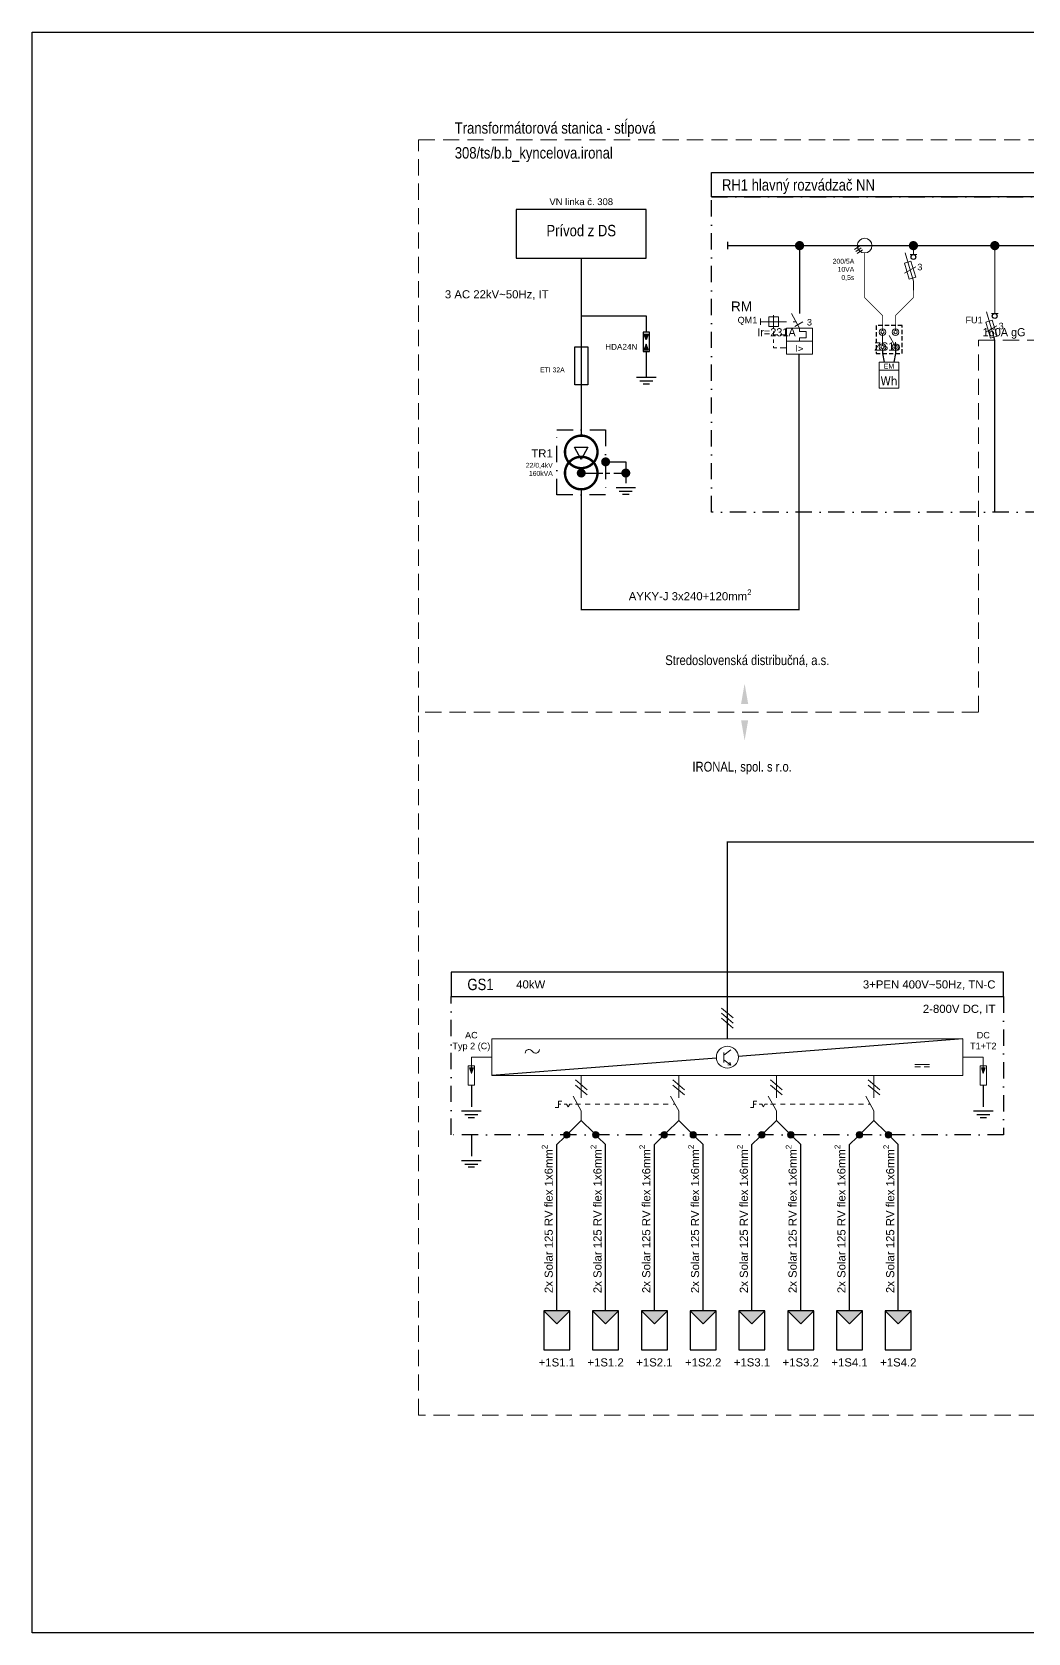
# Model space of a CAD drawing. Header units: millimetres. Extents: x -612 to 6794, y -5043 to 2163.
# Drawn here: x 161.8 to 468, y -906.5 to -414.2 of the extents above; entities that cross this region are included whole.
import ezdxf
from ezdxf.enums import TextEntityAlignment as Align

# ---------------------------------------------------------------- set-up
doc = ezdxf.new("R2018")
doc.units = ezdxf.units.MM
doc.header["$MEASUREMENT"] = 0
for name, pattern in [('EPL_DASH', [1, 0.5, -0.5]), ('EPL_DASH2', [1, 0.66, -0.34]), ('EPL_DASHLONGDOT', [1, 0.66, -0.12, 0.1, -0.12]), ('ČERCHOVANÁ', [1, 0.5, -0.25, 0, -0.25]), ('ČÁRKOVANÁ', [0.75, 0.5, -0.25])]:
    doc.linetypes.add(name, pattern=pattern)
for name, color, linetype in [('10kV', 34, 'Continuous'), ('22kV', 34, 'Continuous'), ('400V', 7, 'Continuous'), ('EV-Káble', 7, 'Continuous'), ('Kable', 7, 'Continuous'), ('LEGRAND', 7, 'Continuous'), ('Pístroj_OZN', 230, 'Continuous')]:
    doc.layers.add(name, color=color, linetype=linetype)
for name, color, linetype, lineweight in [('EPLAN100', 7, 'Continuous', 50), ('EPLAN305', 7, 'EPL_DASH', 25), ('Prístroj', 7, 'Continuous', 13)]:
    doc.layers.add(name, color=color, linetype=linetype, lineweight=lineweight)
doc.styles.get("Standard").update_dxf_attribs({"font": 'arial.ttf'})
doc.styles.add('styl2', font='ARIALN.TTF', dxfattribs={"width": 0.85})
doc.styles.add('Tahoma', font='tahoma.ttf')

# ---------------------------------------------------------------- blocks, each defined once
blk = doc.blocks.new('Elektromer')
at = {"layer": 'Prístroj', "color": 0, "linetype": 'Continuous', "ltscale": 4}
blk.add_line((-3, -3.5), (3, -3.5), dxfattribs=at)
blk.add_lwpolyline([(-3, -9), (3, -9), (3, -1), (-3, -1)], close=True, dxfattribs=at)
at = {"lineweight": 30, "flags": 104}
blk.add_attdef('POPIS', text='', height=1.8, dxfattribs=at).set_placement((-4, -5), align=Align.TOP_RIGHT)
at = {"layer": 'Prístroj', "style": 'Tahoma'}
blk.add_text('Wh', height=2.72625, dxfattribs=at).set_placement((0, -6.772625), align=Align.MIDDLE_CENTER)
at = {"layer": 'Pístroj_OZN'}
blk.add_attdef('OZNACENIE', text='', height=2, dxfattribs=at).set_placement((-4, -3.5), align=Align.RIGHT)
blk = doc.blocks.new('SS2')
at = {"layer": 'Prístroj', "color": 0, "ltscale": 4}
for p, q in [((0, 1), (0, 0.5)), ((0, -4.1), (0, -0.5)), ((0, -5.1), (0, -5.6))]:
    blk.add_line(p, q, dxfattribs=at)
at = {"layer": 'Prístroj', "color": 0}
for centre, radius in [((0, 0), 1), ((0, 0), 0.5), ((0, -4.6), 1), ((0, -4.6), 0.5)]:
    blk.add_circle(centre, radius, dxfattribs=at)
at = {"lineweight": 30, "flags": 104}
blk.add_attdef('POPIS', text='', height=1.8, dxfattribs=at).set_placement((-3.73, -2.93), align=Align.TOP_RIGHT)
at = {"layer": 'Pístroj_OZN'}
blk.add_attdef('OZNACENIE', text='', height=2, dxfattribs=at).set_placement((-3.73, -1.43), align=Align.RIGHT)
blk = doc.blocks.new('SS1')
at = {"layer": 'Prístroj', "color": 0, "ltscale": 4}
for p, q in [((0, 1), (0, 0.5)), ((-0.24, -4.16), (-2, -1)), ((0, -5.1), (0, -5.6))]:
    blk.add_line(p, q, dxfattribs=at)
at = {"layer": 'Prístroj', "color": 0}
for centre, radius in [((0, 0), 1), ((0, 0), 0.5), ((0, -4.6), 1), ((0, -4.6), 0.5)]:
    blk.add_circle(centre, radius, dxfattribs=at)
at = {"lineweight": 30, "flags": 104}
blk.add_attdef('POPIS', text='', height=1.8, dxfattribs=at).set_placement((-3.73, -2.93), align=Align.TOP_RIGHT)
blk.add_attdef('POCET_POLOV', text='', height=1.5).set_placement((1, -2.3), align=Align.MIDDLE_LEFT)
at = {"layer": 'Pístroj_OZN'}
blk.add_attdef('OZNACENIE', text='', height=2, dxfattribs=at).set_placement((-3.73, -1.43), align=Align.RIGHT)
blk = doc.blocks.new('Výkonový istič')
at = {"layer": 'Prístroj', "color": 0, "ltscale": 4}
for p, q in [((0, -3.5), (0, 0)), ((-8, -4), (-8, -8)), ((-2.5, -3.5), (0, -8)), ((-12, -5), (-12, -7)), ((-12, -6), (-10.5, -6)), ((-10.5, -6), (-4, -6)), ((-8, -9), (-8, -10)), ((-2, -6), (-1, -6)), ((-1.5, -7.5), (1, -6)), ((-8, -10), (-7, -10)), ((-8, -10), (-8, -10.5)), ((-8, -11.5), (-8, -12.5)), ((-8, -13.5), (-8, -14)), ((-7, -14), (-8, -14)), ((-6, -10), (-4, -10)), ((-6, -14), (-4, -14))]:
    blk.add_line(p, q, dxfattribs=at)
for points in [[(-9.5, -7.5), (-6.5, -7.5), (-6.5, -4.5), (-9.5, -4.5)], [(-4, -12), (4, -12), (4, -8), (-4, -8)], [(-4, -16), (4, -16), (4, -12), (-4, -12)]]:
    blk.add_lwpolyline(points, close=True, dxfattribs=at)
blk.add_lwpolyline([(0, -8), (0, -9), (2, -9), (2, -11), (0, -11), (0, -12)], dxfattribs=at)
at = {"lineweight": 30, "flags": 104}
blk.add_attdef('POPIS', text='', height=1.8, dxfattribs=at).set_placement((-13, -5), align=Align.TOP_RIGHT)
at = {"color": 0}
blk.add_attdef('POCET_POLOV', (2.26309, -7.17774), '', height=2, dxfattribs=at)
at = {"layer": 'Prístroj', "color": 0, "style": 'Tahoma'}
blk.add_text('I>', height=1.9629, dxfattribs=at).set_placement((0, -14.19629), align=Align.MIDDLE_CENTER)
at = {"layer": 'Pístroj_OZN'}
blk.add_attdef('OZNACENIE', text='', height=2, dxfattribs=at).set_placement((-13, -3.5), align=Align.RIGHT)
blk = doc.blocks.new('VN MTP')
at = {"layer": '10kV', "color": 0, "lineweight": 13}
for p, q in [((-3.13, -1.15), (-1.46, -0.06)), ((-2.72, -1.78), (-1.05, -0.68)), ((-2.31, -2.41), (-0.64, -1.31))]:
    blk.add_line(p, q, dxfattribs=at)
blk.add_circle((0, 0), 2.25, dxfattribs=at)
blk = doc.blocks.new('Poistkový odpínač')
at = {"color": 0, "lineweight": 25, "ltscale": 4}
blk.add_circle((0, -3.5), 0.75, dxfattribs=at)
at = {"layer": 'Prístroj', "color": 0, "linetype": 'Continuous', "ltscale": 4}
for p, q in [((0, 0), (0, -2.75)), ((-2.57, -2.23), (0, -10.97)), ((-1.03, -2.75), (1.03, -2.75)), ((-2.73, -8.51), (0.7, -6.57)), ((0, -10.97), (0, -13.72))]:
    blk.add_line(p, q, dxfattribs=at)
blk.add_lwpolyline([(-1.27, -10.31), (0.71, -9.73), (-0.76, -4.8), (-2.73, -5.38)], close=True, dxfattribs=at)
at = {"lineweight": 30, "flags": 104}
blk.add_attdef('POPIS', text='', height=1.8, dxfattribs=at).set_placement((-3.73, -7.23), align=Align.TOP_RIGHT)
blk.add_attdef('POCET_POLOV', text='', height=2).set_placement((1.2, -6.57), align=Align.MIDDLE_LEFT)
at = {"layer": 'Pístroj_OZN'}
blk.add_attdef('OZNACENIE', text='', height=2, dxfattribs=at).set_placement((-3.73, -5.73), align=Align.RIGHT)

msp = doc.modelspace()

# ---------------------------------------------------------------- hatches: boundary and pattern name
at = {"layer": '22kV', "linetype": 'Continuous', "ltscale": 4}
for points in [[(350.07, -507.02), (351.31, -507.02), (350.69, -508.77)], [(350.07, -511.85), (351.31, -511.85), (350.69, -510.1)]]:
    msp.add_hatch(color=256, dxfattribs=at).paths.add_polyline_path(points, flags=0)
at = {"layer": 'EPLAN305', "linetype": 'Continuous', "ltscale": 4}
for points in [[(319.18, -807.44), (323.18, -811.44), (327.18, -807.44)], [(334.18, -807.44), (338.18, -811.44), (342.18, -807.44)], [(349.18, -807.44), (353.18, -811.44), (357.18, -807.44)], [(364.18, -807.44), (368.18, -811.44), (372.18, -807.44)], [(379.18, -807.44), (383.18, -811.44), (387.18, -807.44)], [(394.18, -807.44), (398.18, -811.44), (402.18, -807.44)], [(409.18, -807.44), (413.18, -811.44), (417.18, -807.44)], [(424.18, -807.44), (428.18, -811.44), (432.18, -807.44)]]:
    msp.add_hatch(color=230, dxfattribs=at).paths.add_polyline_path(points, flags=0)
at = {"layer": 'EV-Káble', "transparency": 33554687}
h = msp.add_hatch(color=1, dxfattribs=at)
h.dxf.hatch_style = 1
h.paths.add_polyline_path([(327.23, -753.27, 1), (325.23, -753.27)])
h = msp.add_hatch(color=1, dxfattribs=at)
h.dxf.hatch_style = 1
h.paths.add_polyline_path([(336.13, -753.27, 1), (334.13, -753.27)])
h = msp.add_hatch(color=1, dxfattribs=at)
h.dxf.hatch_style = 1
h.paths.add_polyline_path([(357.23, -753.27, 1), (355.23, -753.27)])
h = msp.add_hatch(color=1, dxfattribs=at)
h.dxf.hatch_style = 1
h.paths.add_polyline_path([(366.13, -753.27, 1), (364.13, -753.27)])
h = msp.add_hatch(color=1, dxfattribs=at)
h.dxf.hatch_style = 1
h.paths.add_polyline_path([(387.23, -753.27, 1), (385.23, -753.27)])
h = msp.add_hatch(color=1, dxfattribs=at)
h.dxf.hatch_style = 1
h.paths.add_polyline_path([(396.13, -753.27, 1), (394.13, -753.27)])
h = msp.add_hatch(color=1, dxfattribs=at)
h.dxf.hatch_style = 1
h.paths.add_polyline_path([(417.23, -753.27, 1), (415.23, -753.27)])
h = msp.add_hatch(color=1, dxfattribs=at)
h.dxf.hatch_style = 1
h.paths.add_polyline_path([(426.13, -753.27, 1), (424.13, -753.27)])
h = msp.add_hatch(color=7, dxfattribs=at)
h.dxf.hatch_style = 1
h.paths.add_polyline_path([(325.23, -753.27, 1), (327.23, -753.27)])
h = msp.add_hatch(color=7, dxfattribs=at)
h.dxf.hatch_style = 1
h.paths.add_polyline_path([(334.13, -753.27, 1), (336.13, -753.27)])
h = msp.add_hatch(color=7, dxfattribs=at)
h.dxf.hatch_style = 1
h.paths.add_polyline_path([(355.23, -753.27, 1), (357.23, -753.27)])
h = msp.add_hatch(color=7, dxfattribs=at)
h.dxf.hatch_style = 1
h.paths.add_polyline_path([(364.13, -753.27, 1), (366.13, -753.27)])
h = msp.add_hatch(color=7, dxfattribs=at)
h.dxf.hatch_style = 1
h.paths.add_polyline_path([(385.23, -753.27, 1), (387.23, -753.27)])
h = msp.add_hatch(color=7, dxfattribs=at)
h.dxf.hatch_style = 1
h.paths.add_polyline_path([(394.13, -753.27, 1), (396.13, -753.27)])
h = msp.add_hatch(color=7, dxfattribs=at)
h.dxf.hatch_style = 1
h.paths.add_polyline_path([(415.23, -753.27, 1), (417.23, -753.27)])
h = msp.add_hatch(color=7, dxfattribs=at)
h.dxf.hatch_style = 1
h.paths.add_polyline_path([(424.13, -753.27, 1), (426.13, -753.27)])
at = {"layer": 'LEGRAND', "lineweight": 13}
for points in [[(296.32, -732.69), (297.52, -732.69), (296.92, -734.39)], [(453.71, -732.69), (454.91, -732.69), (454.31, -734.39)]]:
    msp.add_hatch(color=256, dxfattribs=at).paths.add_polyline_path(points, flags=0)

# ---------------------------------------------------------------- linework, layer by layer
for p, q in [((448.05, -723.79), (378.98, -729.15)), ((372.25, -729.67), (303.18, -735.04))]:
    msp.add_line(p, q)
at = {"lineweight": 13}
for p, q in [((296.92, -729.41), (303.18, -729.41)), ((454.3, -729.41), (448.05, -729.41))]:
    msp.add_line(p, q, dxfattribs=at)
at = {"linetype": 'EPL_DASH', "lineweight": 13, "ltscale": 3}
for p, q in [((328.93, -743.89), (359.57, -743.89)), ((388.93, -743.89), (419.57, -743.89))]:
    msp.add_line(p, q, dxfattribs=at)
for points in [[(161.83, -414.15), (1370.96, -414.15), (1370.96, -906.47), (161.83, -906.47)], [(310.69, -483.74), (350.69, -483.74), (350.69, -468.74), (310.69, -468.74)]]:
    msp.add_lwpolyline(points, close=True)
for points in [[(423.32, -512.04), (423.32, -513.04), (423.82, -515.65)], [(427.32, -512.04), (427.32, -513.04), (426.82, -515.65)]]:
    msp.add_lwpolyline(points)
at = {"layer": '10kV', "color": 0, "ltscale": 5}
msp.add_lwpolyline([(370.69, -457.34), (532.85, -457.34), (532.85, -464.84), (370.69, -464.84)], close=True, dxfattribs=at)
at = {"layer": '10kV', "color": 0, "linetype": 'ČERCHOVANÁ', "ltscale": 10}
msp.add_lwpolyline([(370.69, -464.84), (532.85, -464.84), (532.85, -561.8), (370.69, -561.8)], close=True, dxfattribs=at)
at = {"layer": '22kV', "ltscale": 10}
for p, q in [((328.64, -541.82), (332.73, -541.82)), ((330.69, -545.6), (328.64, -541.82)), ((332.73, -541.82), (330.69, -545.6))]:
    msp.add_line(p, q, dxfattribs=at)
at = {"layer": '22kV', "const_width": 0.4, "flags": 128}
msp.add_lwpolyline([(330.69, -538.27), (330.69, -483.74)], dxfattribs=at)
at = {"layer": '22kV'}
msp.add_lwpolyline([(330.69, -501.43), (350.69, -501.43), (350.69, -506.43)], dxfattribs=at)
at = {"layer": '22kV', "linetype": 'Continuous', "ltscale": 4}
for points in [[(349.69, -512.43), (351.69, -512.43), (351.69, -506.43), (349.69, -506.43)], [(350.07, -507.02), (351.31, -507.02), (350.69, -508.77)], [(350.07, -511.85), (351.31, -511.85), (350.69, -510.1)]]:
    msp.add_lwpolyline(points, close=True, dxfattribs=at)
at = {"layer": '22kV', "color": 0, "linetype": 'EPL_DASH2', "ltscale": 2}
msp.add_lwpolyline([(429.32, -504.44), (421.32, -504.45), (421.32, -513.04), (429.32, -513.04)], close=True, dxfattribs=at)
at = {"layer": '22kV', "lineweight": -3, "ltscale": 10}
msp.add_lwpolyline([(328.71, -511), (332.67, -511), (332.67, -522.63), (328.71, -522.63)], close=True, dxfattribs=at)
at = {"layer": '22kV', "color": 0, "linetype": 'ČERCHOVANÁ', "ltscale": 10}
for points in [[(323.19, -536.52), (338.19, -536.52), (338.19, -556.52), (323.19, -556.52)], [(290.69, -710.78), (460.55, -710.78), (460.55, -753.27), (290.69, -753.27)]]:
    msp.add_lwpolyline(points, close=True, dxfattribs=at)
at = {"layer": '22kV', "const_width": 0.75, "flags": 128}
msp.add_lwpolyline([(325.69, -543.27, 1), (335.69, -543.27, 1), (325.69, -543.27, -1)], format="xyb", dxfattribs=at)
at = {"layer": '22kV', "color": 251}
for points in [[(379.83, -620.77), (380.92, -614.52), (382.02, -620.77), (380.92, -614.52)], [(379.83, -625.77), (380.92, -632.02), (382.02, -625.77), (380.92, -632.02)]]:
    msp.add_solid(points, dxfattribs=at)
at = {"layer": '400V', "color": 94, "true_color": 0x00a800}
for p, q in [((350.69, -512.43), (350.69, -520.43)), ((353.69, -520.43), (347.69, -520.43)), ((348.69, -521.43), (352.69, -521.43)), ((351.69, -522.43), (349.69, -522.43)), ((347.39, -554.33), (341.39, -554.33)), ((342.39, -555.33), (346.39, -555.33)), ((345.39, -556.33), (343.39, -556.33))]:
    msp.add_line(p, q, dxfattribs=at)
at = {"layer": '400V', "lineweight": 13}
for p, q in [((373.82, -714.32), (377.41, -717.34)), ((373.82, -715.89), (377.41, -718.9)), ((373.82, -717.45), (377.41, -720.46))]:
    msp.add_line(p, q, dxfattribs=at)
at = {"layer": '400V', "linetype": 'Continuous', "lineweight": 13, "ltscale": 4}
for p, q in [((376.67, -727.16), (374.57, -728.74)), ((374.57, -727.99), (374.57, -730.99)), ((376.67, -731.81), (374.57, -730.24)), ((376.66, -731.82), (375.73, -731.8)), ((376.66, -731.82), (376.42, -730.91)), ((433.3, -731.64), (437.8, -731.64)), ((433.3, -732.39), (434.95, -732.39)), ((437.8, -732.39), (436.15, -732.39))]:
    msp.add_line(p, q, dxfattribs=at)
at = {"layer": '400V', "color": 1, "lineweight": 13}
for p, q in [((328.88, -736.41), (332.47, -739.43)), ((328.88, -737.97), (332.47, -740.99)), ((358.88, -736.41), (362.47, -739.43)), ((358.88, -737.97), (362.47, -740.99)), ((388.88, -736.41), (392.47, -739.43)), ((388.88, -737.97), (392.47, -740.99)), ((418.88, -736.41), (422.47, -739.43)), ((418.88, -737.97), (422.47, -740.99))]:
    msp.add_line(p, q, dxfattribs=at)
at = {"layer": '400V', "color": 1, "linetype": 'Continuous', "lineweight": 13}
for p, q in [((330.68, -735.04), (330.68, -741.89)), ((360.68, -735.04), (360.68, -741.89)), ((390.68, -735.04), (390.68, -741.89)), ((420.68, -735.04), (420.68, -741.89))]:
    msp.add_line(p, q, dxfattribs=at)
at = {"layer": '400V', "color": 1, "linetype": 'Continuous', "lineweight": 13, "ltscale": 4}
for p, q in [((323.68, -742.89), (323.68, -744.89)), ((323.68, -742.89), (324.68, -742.89)), ((330.68, -745.89), (328.18, -741.39)), ((360.68, -745.89), (358.18, -741.39)), ((383.68, -742.89), (383.68, -744.89)), ((383.68, -742.89), (384.68, -742.89)), ((390.68, -745.89), (388.18, -741.39)), ((420.68, -745.89), (418.18, -741.39)), ((322.68, -744.89), (323.68, -744.89)), ((323.68, -743.89), (324.43, -743.89)), ((325.43, -743.89), (326.18, -743.89)), ((326.68, -744.64), (326.18, -743.89)), ((327.18, -743.89), (326.68, -744.64)), ((327.18, -743.89), (327.93, -743.89)), ((328.93, -743.89), (329.56, -743.89)), ((330.68, -748.89), (330.68, -745.89)), ((360.68, -748.89), (360.68, -745.89)), ((382.68, -744.89), (383.68, -744.89)), ((383.68, -743.89), (384.43, -743.89)), ((385.43, -743.89), (386.18, -743.89)), ((386.68, -744.64), (386.18, -743.89)), ((387.18, -743.89), (386.68, -744.64)), ((387.18, -743.89), (387.93, -743.89)), ((388.93, -743.89), (389.56, -743.89)), ((390.68, -748.89), (390.68, -745.89)), ((420.68, -748.89), (420.68, -745.89))]:
    msp.add_line(p, q, dxfattribs=at)
at = {"layer": '400V', "flags": 128}
for points, const_width in [([(375.69, -481.01), (375.69, -478.67), (375.69, -478.67)], 0.4), ([(375.69, -479.84), (527.85, -479.84)], 0.4), ([(397.82, -500.73), (397.82, -479.84)], 0.4), ([(417.82, -482.09), (417.82, -495.82), (423.32, -501.32), (423.32, -505.44)], 0.2), ([(432.82, -479.81), (432.81, -482.59)], 0.2), ([(457.85, -500.73), (457.85, -479.84)], 0.4), ([(375.62, -723.79), (375.62, -663.27), (682.85, -663.27), (682.85, -495.73)], 0.4), ([(457.54, -508), (457.82, -508.96), (457.82, -561.8)], 0.4), ([(397.67, -561.8), (397.67, -513.23)], 0.4), ([(330.69, -554.77), (330.69, -591.8), (397.67, -591.8), (397.67, -561.8)], 0.4), ([(397.67, -591.8), (397.67, -591.8)], 0.4)]:
    msp.add_lwpolyline(points, dxfattribs=dict(at, const_width=const_width))
at = {"layer": '400V', "const_width": 1.29}
for points in [[(398.59, -479.84, 1), (397.05, -479.84, 1), (398.59, -479.84, 0.272597)], [(433.59, -479.84, 1), (432.05, -479.84, 1), (433.59, -479.84, 0.272597)], [(458.62, -479.84, 1), (457.08, -479.84, 1), (458.62, -479.84, 0.272597)]]:
    msp.add_lwpolyline(points, format="xyb", dxfattribs=at)
at = {"layer": '400V', "flags": 128}
msp.add_lwpolyline([(432.82, -490.82, 0.2, 0.2, 0), (432.82, -495.82, 0.2, 0.2, 0), (427.32, -501.32, 0.2, 0.2, 0), (427.32, -505.44, 0, 0, 0)], format="xyseb", dxfattribs=at)
at = {"layer": '400V', "const_width": 0.75, "flags": 128}
msp.add_lwpolyline([(325.69, -549.77, 1), (335.69, -549.77, 1), (325.69, -549.77, -1)], format="xyb", dxfattribs=at)
at = {"layer": '400V', "color": 94, "true_color": 0x00a800, "const_width": 1.29}
for points in [[(338.92, -546.33, 1), (337.46, -546.33, 1), (338.92, -546.33, 0.272597)], [(331.42, -549.77, 1), (329.96, -549.77, 1), (331.42, -549.77, 0.272597)], [(345.12, -549.77, 1), (343.66, -549.77, 1), (345.12, -549.77, 0.272597)]]:
    msp.add_lwpolyline(points, format="xyb", dxfattribs=at)
at = {"layer": '400V', "color": 230, "ltscale": 5}
msp.add_lwpolyline([(290.69, -710.78), (460.55, -710.78), (460.55, -703.28), (290.69, -703.28)], close=True, dxfattribs=at)
at = {"layer": '400V', "linetype": 'Continuous', "lineweight": 13, "ltscale": 4}
msp.add_lwpolyline([(303.18, -735.04), (448.05, -735.04), (448.05, -723.79), (303.18, -723.79)], close=True, dxfattribs=at)
at = {"layer": '400V', "color": 1, "linetype": 'Continuous', "lineweight": 25, "ltscale": 4}
for points in [[(326.93, -752.58), (330.68, -748.89)], [(334.43, -752.58), (330.68, -748.89)], [(356.93, -752.58), (360.68, -748.89)], [(364.43, -752.58), (360.68, -748.89)], [(386.93, -752.58), (390.68, -748.89)], [(394.43, -752.58), (390.68, -748.89)], [(416.93, -752.58), (420.68, -748.89)], [(424.43, -752.58), (420.68, -748.89)], [(323.18, -807.44), (323.18, -756.27), (325.52, -753.97)], [(338.18, -807.44), (338.18, -756.27), (335.84, -753.97)], [(353.18, -807.44), (353.18, -756.27), (355.52, -753.97)], [(368.18, -807.44), (368.18, -756.27), (365.84, -753.97)], [(383.18, -807.44), (383.18, -756.27), (385.52, -753.97)], [(398.18, -807.44), (398.18, -756.27), (395.84, -753.97)], [(413.18, -807.44), (413.18, -756.27), (415.52, -753.97)], [(428.18, -807.44), (428.18, -756.27), (425.84, -753.97)]]:
    msp.add_lwpolyline(points, dxfattribs=at)
at = {"layer": '400V', "linetype": 'Continuous', "lineweight": 13, "ltscale": 4}
msp.add_circle((375.62, -729.41), 3.38, dxfattribs=at)
for centre, radius, start, end in [((314.64, -728.21), 1.2, 30, 180), ((316.68, -727.03), 1.16, 210, 0)]:
    msp.add_arc(centre, radius, start, end, dxfattribs=at)
at = {"layer": 'EPLAN100', "color": 94, "linetype": 'EPL_DASHLONGDOT', "lineweight": 30, "ltscale": 10, "true_color": 0x00a800}
for p, q in [((296.92, -738.04), (296.92, -746.04)), ((454.31, -738.04), (454.31, -746.04)), ((299.92, -746.04), (293.92, -746.04)), ((294.92, -747.04), (298.92, -747.04)), ((297.92, -748.04), (295.92, -748.04)), ((457.31, -746.04), (451.31, -746.04)), ((452.31, -747.04), (456.31, -747.04)), ((455.31, -748.04), (453.31, -748.04)), ((296.92, -753.27), (296.92, -761.27)), ((299.92, -761.27), (293.92, -761.27)), ((294.92, -762.27), (298.92, -762.27)), ((297.92, -763.27), (295.92, -763.27))]:
    msp.add_line(p, q, dxfattribs=at)
for points in [[(338.19, -546.33), (344.39, -546.33), (344.39, -554.33)], [(330.69, -549.77), (344.39, -549.77)]]:
    msp.add_lwpolyline(points, dxfattribs=at)
at = {"layer": 'EPLAN305', "color": 230, "linetype": 'Continuous', "ltscale": 4}
for points in [[(319.18, -807.44), (323.18, -811.44), (327.18, -807.44)], [(319.18, -819.44), (327.18, -819.44), (327.18, -807.44), (319.18, -807.44)], [(334.18, -807.44), (338.18, -811.44), (342.18, -807.44)], [(334.18, -819.44), (342.18, -819.44), (342.18, -807.44), (334.18, -807.44)], [(349.18, -807.44), (353.18, -811.44), (357.18, -807.44)], [(349.18, -819.44), (357.18, -819.44), (357.18, -807.44), (349.18, -807.44)], [(364.18, -807.44), (368.18, -811.44), (372.18, -807.44)], [(364.18, -819.44), (372.18, -819.44), (372.18, -807.44), (364.18, -807.44)], [(379.18, -807.44), (383.18, -811.44), (387.18, -807.44)], [(379.18, -819.44), (387.18, -819.44), (387.18, -807.44), (379.18, -807.44)], [(394.18, -807.44), (398.18, -811.44), (402.18, -807.44)], [(394.18, -819.44), (402.18, -819.44), (402.18, -807.44), (394.18, -807.44)], [(409.18, -807.44), (413.18, -811.44), (417.18, -807.44)], [(409.18, -819.44), (417.18, -819.44), (417.18, -807.44), (409.18, -807.44)], [(424.18, -807.44), (428.18, -811.44), (432.18, -807.44)], [(424.18, -819.44), (432.18, -819.44), (432.18, -807.44), (424.18, -807.44)]]:
    msp.add_lwpolyline(points, close=True, dxfattribs=at)
at = {"layer": 'EV-Káble', "color": 1, "lineweight": 13}
for p, q in [((327.23, -753.27), (325.23, -753.27)), ((336.13, -753.27), (334.13, -753.27)), ((357.23, -753.27), (355.23, -753.27)), ((366.13, -753.27), (364.13, -753.27)), ((387.23, -753.27), (385.23, -753.27)), ((396.13, -753.27), (394.13, -753.27)), ((417.23, -753.27), (415.23, -753.27)), ((426.13, -753.27), (424.13, -753.27))]:
    msp.add_line(p, q, dxfattribs=at)
at = {"layer": 'LEGRAND', "lineweight": 13}
for p, q in [((296.92, -729.41), (296.92, -732.88)), ((454.31, -729.41), (454.31, -732.88))]:
    msp.add_line(p, q, dxfattribs=at)
for points in [[(295.92, -738.04), (297.92, -738.04), (297.92, -732.04), (295.92, -732.04)], [(296.32, -732.69), (297.52, -732.69), (296.92, -734.39)], [(453.31, -738.04), (455.31, -738.04), (455.31, -732.04), (453.31, -732.04)], [(453.71, -732.69), (454.91, -732.69), (454.31, -734.39)]]:
    msp.add_lwpolyline(points, close=True, dxfattribs=at)
at = {"layer": 'LEGRAND', "color": 1, "lineweight": 13}
for centre in [(326.23, -753.27), (335.13, -753.27), (356.23, -753.27), (365.13, -753.27), (386.23, -753.27), (395.13, -753.27), (416.23, -753.27), (425.13, -753.27)]:
    msp.add_circle(centre, 1, dxfattribs=at)
at = {"layer": 'Prístroj', "color": 253, "linetype": 'ČÁRKOVANÁ', "ltscale": 10}
for points in [[(452.71, -623.27), (280.69, -623.27), (280.69, -447.34), (542.85, -447.34), (542.85, -571.8), (502.82, -571.8)], [(542.85, -447.34), (936.61, -447.34), (936.61, -703.28), (830.27, -703.28), (830.27, -839.44), (280.69, -839.44), (280.69, -623.27)], [(452.82, -623.27), (452.82, -508.96), (502.82, -508.96), (502.82, -571.8)]]:
    msp.add_lwpolyline(points, dxfattribs=at)

# ---------------------------------------------------------------- block references
ref = msp.add_blockref('SS2', (423.32, -506.44))
lines = msp.add_mtext('ZS1b', dxfattribs={"color": 0, "insert": (420.82, -509.6), "char_height": 2.5, "attachment_point": 1})
ref.add_attrib('POPIS', '', (420.82, -509.6), dxfattribs={"flags": 104}).embed_mtext(lines)
at = {"layer": '22kV', "color": 0, "lineweight": -3}
msp.add_blockref('VN MTP', (417.82, -479.84), dxfattribs=at)
at = {"layer": '400V'}
ref = msp.add_blockref('Poistkový odpínač', (432.82, -479.84), dxfattribs=at)
ref.add_attrib('POCET_POLOV', '3', dxfattribs={"layer": '0', "height": 2}).set_placement((434.02, -486.41), align=Align.MIDDLE_LEFT)
at = {"layer": 'EV-Káble', "color": 0, "lineweight": 30}
msp.add_blockref('SS1', (427.32, -506.44), dxfattribs=at)
at = {"layer": 'Prístroj'}
ref = msp.add_blockref('Výkonový istič', (397.82, -497.23), dxfattribs=at)
ref.add_attrib('POCET_POLOV', '3', (400.08, -504.4), dxfattribs={"layer": '0', "height": 2})
ref.add_attrib('OZNACENIE', 'QM1', dxfattribs={"layer": 'Pístroj_OZN', "color": 0, "height": 2}).set_placement((384.82, -503.73), align=Align.RIGHT)
lines = msp.add_mtext('Ir=231A', dxfattribs={"layer": '0', "insert": (384.82, -505.23), "char_height": 2.5, "attachment_point": 1})
ref.add_attrib('POPIS', '', (384.82, -505.23), dxfattribs={"flags": 104}).embed_mtext(lines)
at = {"layer": 'Prístroj', "color": 0}
ref = msp.add_blockref('Poistkový odpínač', (457.82, -497.98), dxfattribs=at)
ref.add_attrib('POCET_POLOV', '3', dxfattribs={"layer": '0', "height": 2}).set_placement((459.03, -504.55), align=Align.MIDDLE_LEFT)
ref.add_attrib('OZNACENIE', 'FU1', dxfattribs={"layer": 'Pístroj_OZN', "color": 0, "height": 2}).set_placement((454.1, -503.71), align=Align.RIGHT)
lines = msp.add_mtext('160A gG', dxfattribs={"layer": '0', "insert": (454.1, -505.21), "char_height": 2.5, "attachment_point": 1})
ref.add_attrib('POPIS', '', (454.1, -505.21), dxfattribs={"flags": 104}).embed_mtext(lines)
at = {"layer": 'Prístroj'}
ref = msp.add_blockref('Elektromer', (425.32, -514.65), dxfattribs=at)
ref.add_attrib('OZNACENIE', 'EM', dxfattribs={"layer": 'Pístroj_OZN', "height": 1.5}).set_placement((425.32, -516.92), align=Align.MIDDLE_CENTER)

# ---------------------------------------------------------------- texts
at = {"lineweight": 30, "flags": 104}
msp.add_attdef('HDA24N', text='HDA24N', height=1.8, dxfattribs=at).set_placement((347.97, -510.06), align=Align.TOP_RIGHT)
at = {"layer": '22kV', "color": 0, "style": 'styl2'}
for s, p in [('Transformátorová stanica - stĺpová', (291.81, -443.66)), ('308/ts/b.b_kyncelova.ironal', (291.81, -451.31)), ('RH1 hlavný rozvádzač NN', (373.97, -461.17))]:
    msp.add_text(s, height=3.5, dxfattribs=at).set_placement(p, align=Align.MIDDLE_LEFT)
at = {"layer": '22kV', "color": 230, "style": 'styl2'}
msp.add_text('GS1', height=3.5, dxfattribs=at).set_placement((295.69, -707.03), align=Align.MIDDLE_LEFT)
at = {"layer": '22kV', "color": 0, "linetype": 'Continuous', "insert": (330.69, -466.35), "char_height": 2.5, "width": 19.4491, "attachment_point": 5}
msp.add_mtext('{\\H0.83333x;VN linka č. 308}', dxfattribs=at)
at = {"layer": '22kV', "linetype": 'Continuous', "attachment_point": 6}
for s, insert, char_height, width in [('\\pxqr;{\\H1.33333x;\\C230;\\P\\H0.75x;\\C0;200/5A\\P10VA\\P0,5s}', (414.64, -485.61), 1.5, 7.6586), ('\\pxql;\\P\\pqr;{\\C0;ETI 32A}', (325.6, -516.81), 1.5, 11.7762), ('{\\H1.25x;TR1\\H0.8x;\\C230;\\P\\pxqr;\\H0.75x;\\C0;22/0,4kV\\P160kVA}', (321.93, -546.57), 2, 12.3335)]:
    msp.add_mtext(s, dxfattribs=dict(at, insert=insert, char_height=char_height, width=width))
at = {"layer": '400V', "style": 'styl2'}
msp.add_text('Prívod z DS', height=3.5, dxfattribs=at).set_placement((330.69, -475.21), align=Align.MIDDLE_CENTER)
at = {"layer": '400V', "color": 251, "lineweight": 13}
for s, p in [('3 AC 22kV~50Hz, IT', (320.69, -494.81)), ('40kW', (319.62, -707.03)), ('3+PEN 400V~50Hz, TN-C', (458.05, -707.03)), ('2-800V DC, IT', (458.05, -714.53))]:
    msp.add_text(s, height=2.5, dxfattribs=at).set_placement(p, align=Align.MIDDLE_RIGHT)
at = {"layer": '400V', "color": 251, "style": 'styl2'}
msp.add_text('Stredoslovenská distribučná, a.s.', height=3, dxfattribs=at).set_placement((406.96, -607.32), align=Align.MIDDLE_RIGHT)
msp.add_text('IRONAL, spol. s r.o.', height=3, dxfattribs=at).set_placement((364.88, -640.07), align=Align.MIDDLE_LEFT)
at = {"layer": '400V', "linetype": 'Continuous', "width": 13.7015}
for s, insert, char_height, attachment_point in [('\\pxql;{\\C1;RM}', (376.72, -498.51), 3, 4), ('\\pxqc;AC\\PTyp 2 (C)', (296.91, -721.63), 2, 2), ('\\pxqc;DC\\PT1+T2', (454.31, -721.63), 2, 2)]:
    msp.add_mtext(s, dxfattribs=dict(at, insert=insert, char_height=char_height, attachment_point=attachment_point))
at = {"layer": '400V', "color": 230, "linetype": 'Continuous', "char_height": 2, "width": 13.7015, "attachment_point": 2}
for s, insert in [('\\pxqc;{\\H1.25x;+1S1.1}', (323.18, -822.01)), ('\\pxqc;{\\H1.25x;+1S1.2}', (338.18, -822.01)), ('\\pxqc;{\\H1.25x;+1S2.1}', (353.18, -822.01)), ('\\pxqc;{\\H1.25x;+1S2.2}', (368.18, -822.01)), ('\\pxqc;{\\H1.25x;+1S3.1}', (383.18, -822.01)), ('\\pxqc;{\\H1.25x;+1S3.2}', (398.18, -822.01)), ('\\pxqc;{\\H1.25x;+1S4.1}', (413.18, -822.01)), ('\\pxqc;{\\H1.25x;+1S4.2}', (428.18, -822.01))]:
    msp.add_mtext(s, dxfattribs=dict(at, insert=insert))
at = {"layer": 'Kable', "color": 230, "linetype": 'Continuous', "insert": (364.18, -588.94), "char_height": 2.5, "width": 45.6568, "attachment_point": 8}
msp.add_mtext('\\A1;\\pxqc;{\\C256;AYKY-J 3x240+120mm\\H0.7x;\\S2^ ;}', dxfattribs=at)
at = {"layer": 'Kable', "linetype": 'Continuous', "char_height": 2.5, "width": 58.5987, "attachment_point": 8, "rotation": 90}
for insert in [(321.96, -779.14), (336.96, -779.14), (351.96, -779.14), (366.96, -779.14), (381.96, -779.14), (396.96, -779.14), (411.96, -779.14), (426.96, -779.14)]:
    msp.add_mtext('\\A1;2x Solar 125 RV flex 1x6mm{\\H0.7x;\\S2^ ;}', dxfattribs=dict(at, insert=insert))

doc.saveas('drawing.dxf')
